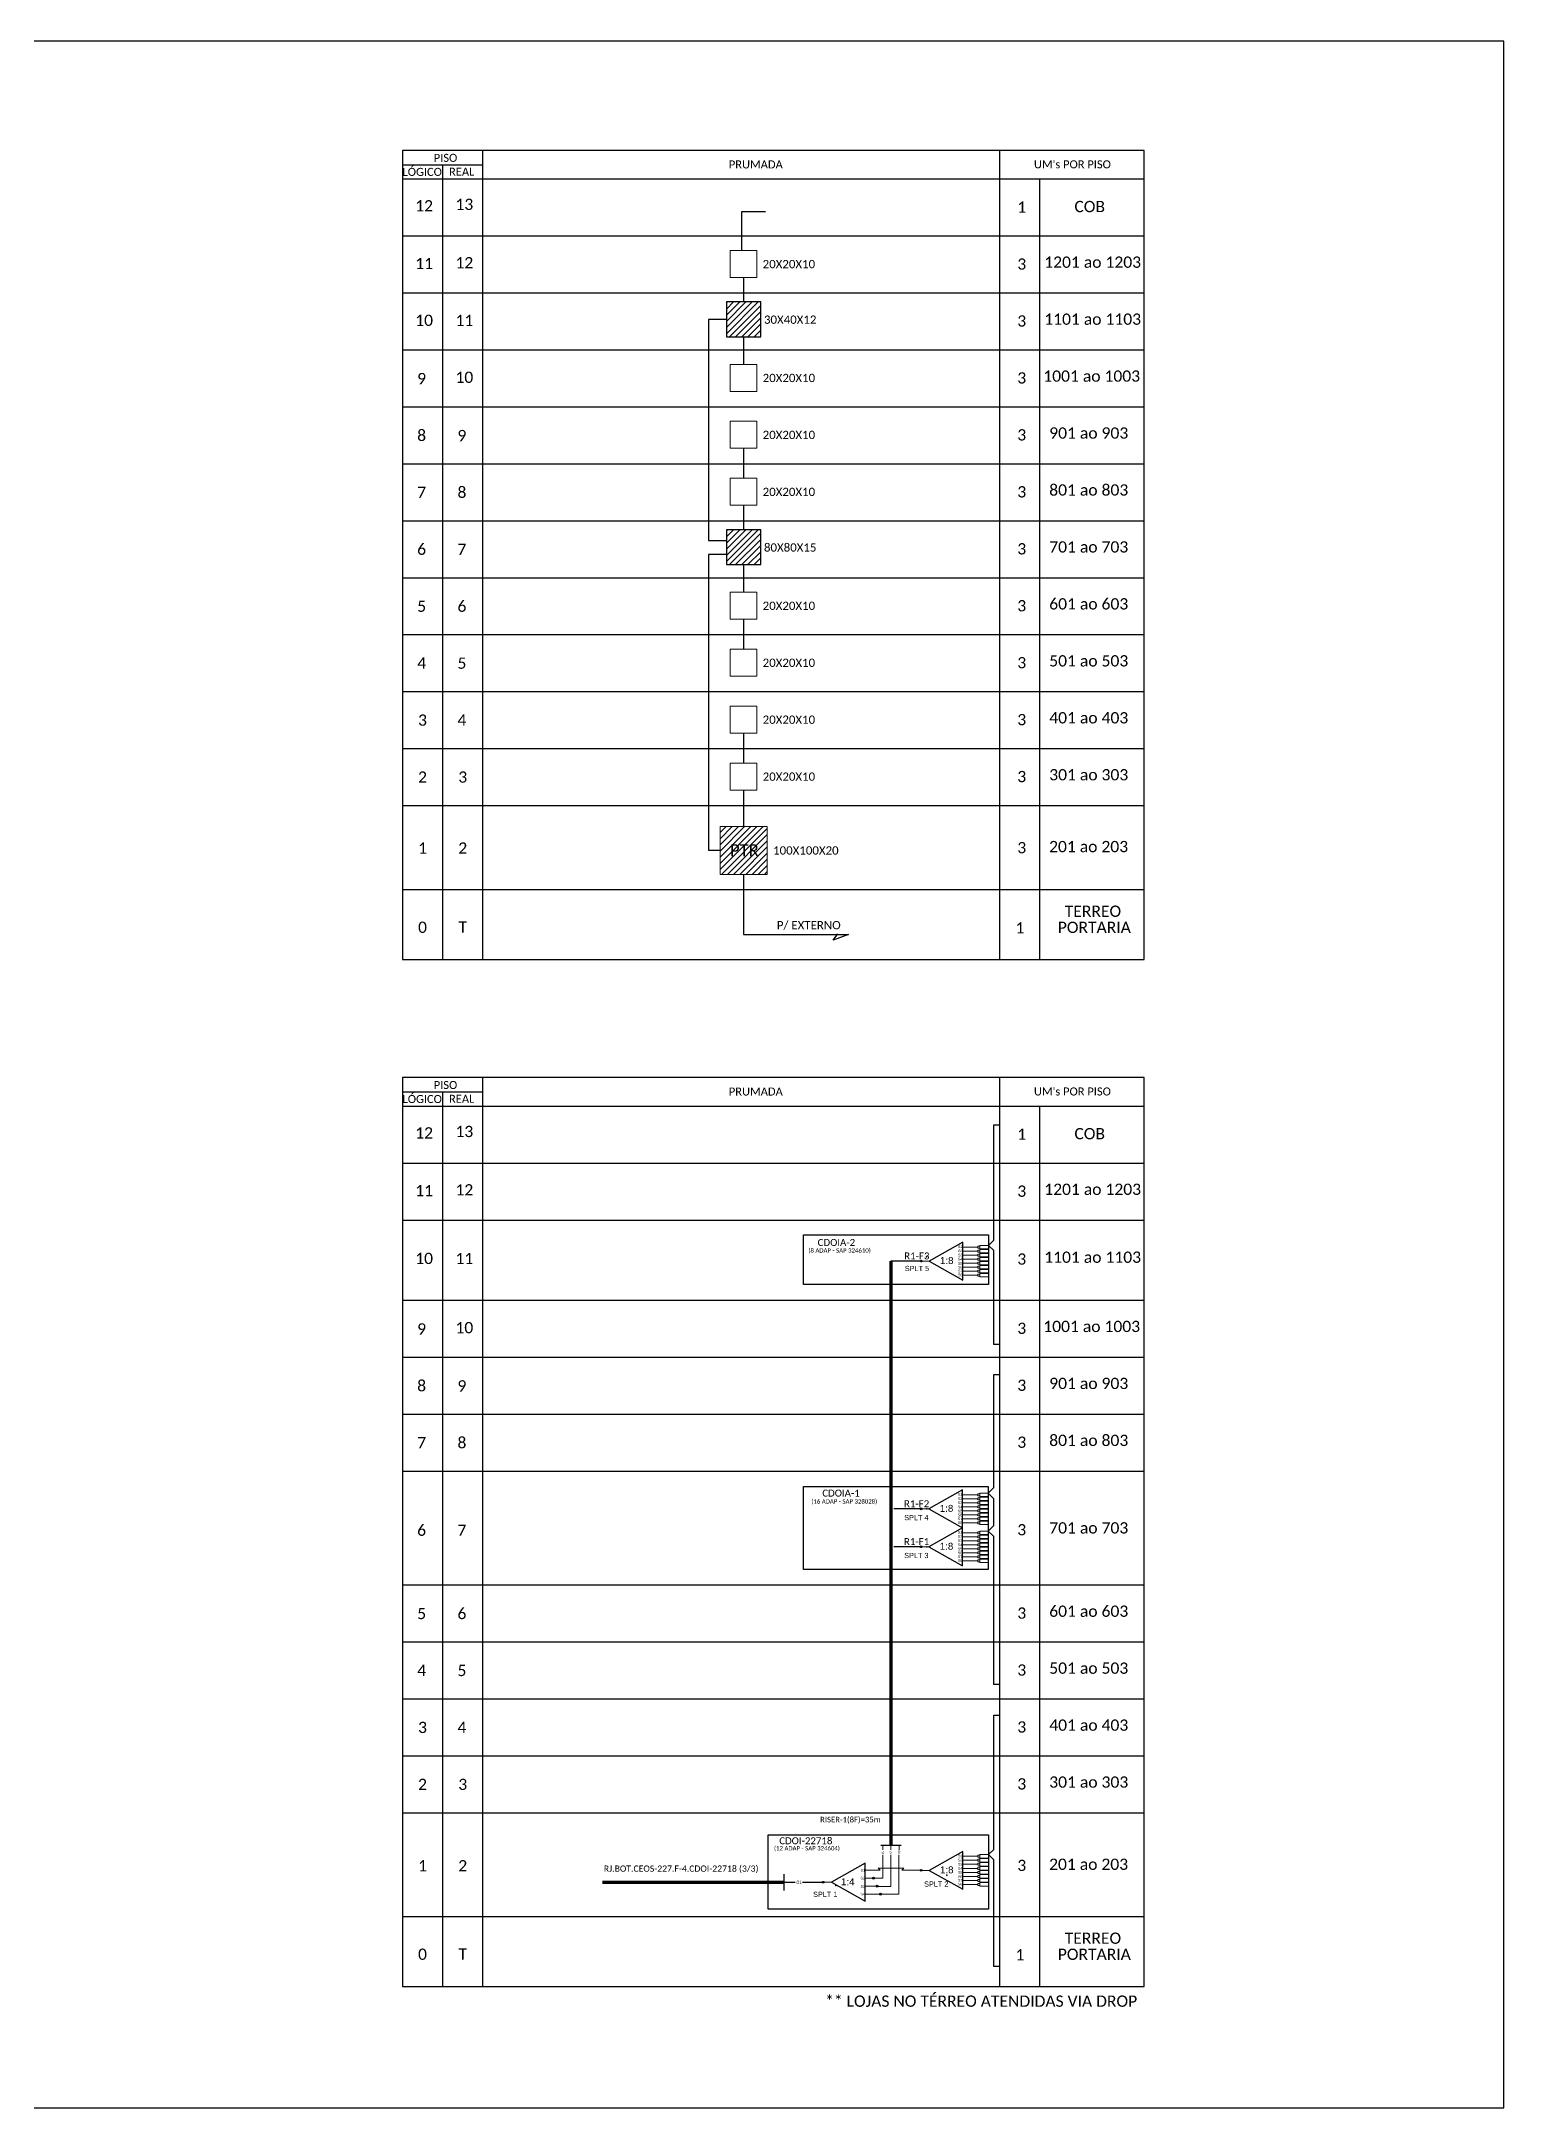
# Model space of a CAD drawing. Extents: x -4 to 837, y 1 to 595.
# Drawn here: x 417 to 837, y 1 to 595 of the extents above; entities that cross this region are included whole.
import ezdxf
from ezdxf.enums import TextEntityAlignment as Align

# ---------------------------------------------------------------- set-up
doc = ezdxf.new("R2010")
doc.units = 0
doc.styles.add('ARIAL', font='arial.ttf')
doc.styles.add('WMF-Calibri0', font='calibri.ttf')

# ---------------------------------------------------------------- blocks, each defined once
blk = doc.blocks.new('SPLT_1-8_SC-APC')
at = {"color": 1}
blk.add_lwpolyline([(-7.37, -2.1), (-17.04, -7.55), (-7.37, -13), (-7.37, -2.1)], dxfattribs=at)
at = {"color": 3, "lineweight": 0}
for points in [[(-2.99, -3.51), (-7.37, -3.51)], [(-7.37, -4.66), (-2.99, -4.66)], [(-7.37, -5.82), (-2.99, -5.82)], [(-2.41, -3.02), (-2.41, -4)], [(-2.41, -3.02), (0, -3.02)], [(-2.41, -4), (0, -4)], [(-2.41, -4.17), (-2.41, -5.16)], [(-2.41, -4.17), (0, -4.17)], [(-2.41, -5.16), (0, -5.16)], [(-2.41, -5.32), (-2.41, -6.31)], [(-2.41, -5.32), (0, -5.32)], [(-7.37, -6.97), (-2.99, -6.97)], [(-7.37, -8.12), (-2.99, -8.12)], [(-7.37, -9.28), (-2.99, -9.28)], [(-7.37, -10.43), (-2.99, -10.43)], [(-7.37, -11.58), (-2.99, -11.58)], [(-2.41, -6.31), (0, -6.31)], [(-2.41, -6.48), (-2.41, -7.46)], [(-2.41, -6.48), (0, -6.48)], [(-2.41, -7.46), (0, -7.46)], [(-2.41, -7.63), (-2.41, -8.62)], [(-2.41, -7.63), (0, -7.63)], [(-2.41, -8.62), (0, -8.62)], [(-2.41, -8.78), (-2.41, -9.77)], [(-2.41, -8.78), (0, -8.78)], [(-2.41, -9.77), (0, -9.77)], [(-2.41, -9.94), (-2.41, -10.92)], [(-2.41, -9.94), (0, -9.94)], [(-2.41, -10.92), (0, -10.92)], [(-2.41, -11.09), (-2.41, -12.08)], [(-2.41, -11.09), (0, -11.09)], [(-2.41, -12.08), (0, -12.08)]]:
    blk.add_lwpolyline(points, dxfattribs=at)
for points in [[(-2.99, -3.22), (-2.41, -3.22), (-2.41, -3.8), (-2.99, -3.8)], [(-2.99, -4.38), (-2.41, -4.38), (-2.41, -4.95), (-2.99, -4.95)], [(-2.99, -5.53), (-2.41, -5.53), (-2.41, -6.1), (-2.99, -6.1)], [(-2.99, -6.68), (-2.41, -6.68), (-2.41, -7.26), (-2.99, -7.26)], [(-2.99, -7.84), (-2.41, -7.84), (-2.41, -8.41), (-2.99, -8.41)], [(-2.99, -8.99), (-2.41, -8.99), (-2.41, -9.56), (-2.99, -9.56)], [(-2.99, -10.14), (-2.41, -10.14), (-2.41, -10.72), (-2.99, -10.72)], [(-2.99, -11.3), (-2.41, -11.3), (-2.41, -11.87), (-2.99, -11.87)]]:
    blk.add_lwpolyline(points, close=True, dxfattribs=at)
at = {"color": 1, "lineweight": 0}
blk.add_lwpolyline([(-17.04, -7.55), (-19.26, -7.55)], dxfattribs=at)
at = {"color": 1, "style": 'ARIAL'}
for s, height, p in [('S1', 0.75, (-8.74, -3.78)), ('S2', 0.75, (-8.74, -4.97)), ('S3', 0.75, (-8.74, -6.18)), ('1:8', 2, (-13.91, -8.4)), ('S4', 0.75, (-8.74, -7.36)), ('S5', 0.75, (-8.74, -8.57)), ('S6', 0.75, (-8.74, -9.69)), ('S7', 0.75, (-8.74, -10.78)), ('S8', 0.75, (-8.74, -11.9))]:
    blk.add_text(s, height=height, dxfattribs=at).set_placement(p)
blk = doc.blocks.new('SPLITTER_')
blk.add_point((0, 0))
at = {"style": 'ARIAL', "flags": 4}
blk.add_attdef('SPLT', (0, -3.26), '', height=1.5, dxfattribs=at)
blk = doc.blocks.new('SPLITTER FUTURO')
blk.add_point((0, 0))
at = {"style": 'ARIAL', "text_generation_flag": 6, "flags": 4}
for tag, p, height in [('SPLT', (-6.22, -4.1), 1.5), ('INSTAL.', (-6.25, -6.09), 1.25)]:
    blk.add_attdef(tag, p, '', height=height, rotation=180, dxfattribs=at)

msp = doc.modelspace()

# ---------------------------------------------------------------- hatches: boundary and pattern name
h = msp.add_hatch()
h.set_pattern_fill('ANSI31', color=1, scale=10, style=0)
h.set_pattern_definition([(45, (-1.6215, 122.1842), (-0.8838835, 0.8838835), [])])
h.paths.add_polyline_path([(623.57, 520.35), (613.66, 520.35), (613.66, 510.3), (623.57, 510.3)])
h.paths.add_polyline_path([(621.88, 510.5), (621.88, 515.65)], flags=16)
h = msp.add_hatch()
h.set_pattern_fill('ANSI31', color=1, scale=10, style=0)
h.set_pattern_definition([(45, (-1.6215, 56.6967), (-0.8838835, 0.8838835), [])])
h.paths.add_polyline_path([(623.57, 454.86), (613.66, 454.86), (613.66, 444.82), (623.57, 444.82)])
h.paths.add_polyline_path([(621.88, 445.01), (621.88, 450.16)], flags=16)
h = msp.add_hatch()
h.set_pattern_fill('ANSI31', color=1, scale=10, style=0)
h.set_pattern_definition([(45, (0.2049, -28.1727), (-0.8838835, 0.8838835), [])])
h.paths.add_polyline_path([(611.83, 355.79), (625.4, 355.79), (625.4, 369.55), (611.83, 369.55)])
h.paths.add_polyline_path([(613.83, 360.14), (623.91, 360.14), (623.91, 365.29), (613.83, 365.29)], flags=24)
h = msp.add_hatch(color=3)
h.dxf.hatch_style = 1
edge = h.paths.add_edge_path()
edge.add_arc((669.73, 244.62), 0.242, 0, 360)
h = msp.add_hatch(color=3)
h.dxf.hatch_style = 1
edge = h.paths.add_edge_path()
edge.add_arc((669.7, 173.4), 0.256, 0, 360)
h = msp.add_hatch(color=3)
h.dxf.hatch_style = 1
edge = h.paths.add_edge_path()
edge.add_arc((669.7, 162.5), 0.256, 0, 360)
h = msp.add_hatch(color=3)
h.dxf.hatch_style = 1
edge = h.paths.add_edge_path()
edge.add_arc((641.45, 66.06), 0.256, 0, 360)
h = msp.add_hatch(color=3)
h.dxf.hatch_style = 1
edge = h.paths.add_edge_path()
edge.add_arc((655.99, 67.24), 0.256, 0, 360)
h = msp.add_hatch(color=3)
h.dxf.hatch_style = 1
edge = h.paths.add_edge_path()
edge.add_arc((669.7, 69.49), 0.256, 0, 360)
h = msp.add_hatch(color=3)
h.dxf.hatch_style = 1
edge = h.paths.add_edge_path()
edge.add_arc((656.98, 64.92), 0.256, 0, 360)
h = msp.add_hatch(color=3)
h.dxf.hatch_style = 1
edge = h.paths.add_edge_path()
edge.add_arc((657.98, 62.62), 0.256, 0, 360)

# ---------------------------------------------------------------- linework, layer by layer
for p, q in [((837.17, 595.26), (-3.83, 595.26)), ((837.17, 1.26), (837.17, 595.26)), ((-3.83, 1.26), (837.17, 1.26))]:
    msp.add_line(p, q)
at = {"color": 3}
msp.add_line((618.61, 380.03), (618.61, 369.55), dxfattribs=at)
at = {"color": 5}
msp.add_line((669.73, 244.62), (660.98, 244.62), dxfattribs=at)
at = {"color": 0}
for points in [[(733.81, 563.91), (520.49, 563.91)], [(520.49, 559.8), (543.64, 559.8)], [(520.49, 555.69), (733.81, 555.69)], [(733.81, 297.4), (520.49, 297.4)], [(520.49, 293.28), (543.64, 293.28)], [(520.49, 289.17), (733.81, 289.17)]]:
    msp.add_lwpolyline(points, dxfattribs=at)
for points in [[(520.49, 563.91), (520.49, 331.34), (733.81, 331.34), (733.81, 563.91)], [(532.06, 559.8), (532.06, 331.34)], [(543.64, 331.34), (543.64, 563.91)], [(692.21, 563.91), (692.21, 331.34)], [(703.79, 331.34), (703.79, 555.69)], [(520.49, 539.32), (733.81, 539.32)], [(520.49, 522.94), (733.81, 522.94)], [(520.49, 506.57), (733.81, 506.57)], [(520.49, 490.2), (733.81, 490.2)], [(520.49, 473.83), (733.81, 473.83)], [(520.49, 457.46), (733.81, 457.46)], [(520.49, 441.08), (733.81, 441.08)], [(520.49, 424.71), (733.81, 424.71)], [(520.49, 408.34), (733.81, 408.34)], [(520.49, 391.97), (733.81, 391.97)], [(520.49, 375.6), (733.81, 375.6)], [(520.49, 351.41), (733.81, 351.41)], [(520.49, 297.4), (520.49, 36.12), (733.81, 36.12), (733.81, 297.4)], [(543.64, 36.12), (543.64, 297.4)], [(692.21, 297.4), (692.21, 36.12)], [(532.06, 293.28), (532.06, 36.12)], [(703.79, 36.12), (703.79, 289.17)], [(520.49, 272.8), (733.81, 272.8)], [(520.49, 256.43), (733.81, 256.43)], [(520.49, 233.38), (733.81, 233.38)], [(520.49, 217), (733.81, 217)], [(520.49, 200.63), (733.81, 200.63)], [(520.49, 184.26), (733.81, 184.26)], [(520.49, 151.52), (733.81, 151.52)], [(520.49, 135.14), (733.81, 135.14)], [(520.49, 118.77), (733.81, 118.77)], [(520.49, 102.4), (733.81, 102.4)], [(520.49, 86.03), (733.81, 86.03)], [(520.49, 56.2), (733.81, 56.2)]]:
    msp.add_lwpolyline(points)
at = {"color": 3}
for points in [[(618.07, 535.14), (618.07, 546.38), (624.92, 546.38)], [(618.62, 527.37), (618.62, 520.35)], [(613.66, 515.32), (608.54, 515.32), (608.54, 451.72), (613.66, 451.72)], [(618.62, 510.3), (618.62, 502.4)], [(618.62, 478.26), (618.62, 469.66)], [(618.61, 461.89), (618.62, 454.86)], [(613.66, 447.7), (608.54, 447.7), (608.54, 362.72), (611.83, 362.72)], [(618.62, 444.82), (618.62, 436.91)], [(618.62, 429.14), (618.62, 420.54)], [(618.62, 396.4), (618.62, 387.8)], [(692.21, 220.61), (690.56, 220.61), (690.56, 247.64), (688.99, 249.15), (690.56, 250.66), (690.56, 283.83), (692.21, 283.83)], [(692.16, 211.88), (690.51, 211.88), (690.5, 179.43), (688.93, 177.93), (690.5, 176.42), (690.5, 168.54), (688.93, 167.03), (690.5, 165.52), (690.5, 123.04), (692.15, 123.04)], [(692.21, 41.86), (690.56, 41.86), (690.56, 72.51), (688.99, 74.02), (690.56, 75.52), (690.56, 114.11), (692.21, 114.11)], [(630.3, 66.06), (633.46, 66.06)], [(635.53, 66.06), (641.45, 66.06)]]:
    msp.add_lwpolyline(points, dxfattribs=at)
at = {"lineweight": 0}
for points in [[(622.44, 535.14), (614.78, 535.14), (614.78, 527.37), (622.44, 527.37)], [(622.44, 502.4), (614.78, 502.4), (614.78, 494.63), (622.44, 494.63)], [(622.44, 486.03), (614.78, 486.03), (614.78, 478.26), (622.44, 478.26)], [(622.44, 469.66), (614.78, 469.66), (614.78, 461.89), (622.44, 461.89)], [(622.44, 436.91), (614.78, 436.91), (614.78, 429.14), (622.44, 429.14)], [(622.44, 420.54), (614.78, 420.54), (614.78, 412.77), (622.44, 412.77)], [(622.44, 404.17), (614.78, 404.17), (614.78, 396.4), (622.44, 396.4)], [(622.44, 387.8), (614.78, 387.8), (614.78, 380.03), (622.44, 380.03)]]:
    msp.add_lwpolyline(points, close=True, dxfattribs=at)
at = {"color": 1}
for points in [[(623.57, 520.35), (613.66, 520.35), (613.66, 510.3), (623.57, 510.3)], [(623.57, 454.86), (613.66, 454.86), (613.66, 444.82), (623.57, 444.82)], [(635.86, 252.17), (688.99, 252.17), (688.99, 237.85), (635.86, 237.85)], [(635.8, 179.82), (688.93, 179.82), (688.93, 155.93), (635.8, 155.93)], [(625.66, 79.73), (688.99, 79.73), (688.99, 58.31), (625.66, 58.31)]]:
    msp.add_lwpolyline(points, close=True, dxfattribs=at)
at = {"color": 1, "lineweight": 0}
msp.add_lwpolyline([(611.83, 369.55), (625.4, 369.55), (625.4, 355.79), (611.83, 355.79)], close=True, dxfattribs=at)
at = {"color": 1}
for points in [[(618.61, 355.79), (618.61, 338.51), (648.75, 338.51)], [(644.34, 336.91), (645.74, 338.74)], [(648.75, 338.51), (644.34, 336.91)], [(653.6, 71.51), (643.93, 66.06), (653.6, 60.61), (653.6, 71.51)], [(630.3, 63.66), (630.3, 68.37)]]:
    msp.add_lwpolyline(points, dxfattribs=at)
at = {"color": 5, "const_width": 1}
msp.add_lwpolyline([(660.98, 244.62), (660.98, 76.69), (660.98, 76.69), (660.98, 76.69)], dxfattribs=at)
at = {"color": 5}
for points in [[(669.67, 173.4), (661.83, 173.4)], [(669.67, 162.5), (661.83, 162.5)], [(658.07, 76.69), (663.89, 76.69)]]:
    msp.add_lwpolyline(points, dxfattribs=at)
at = {"color": 5, "lineweight": 0}
for points in [[(656.23, 67.2), (658.67, 67.2), (658.67, 73.92)], [(658.21, 62.62), (663.29, 62.62), (663.29, 73.98)], [(658.67, 76.66), (658.67, 75.34)], [(660.98, 76.69), (660.98, 75.37)], [(660.98, 73.95), (660.98, 64.88)], [(663.3, 76.69), (663.3, 75.4)], [(657.21, 64.88), (660.98, 64.88)]]:
    msp.add_lwpolyline(points, dxfattribs=at)
at = {"color": 1, "const_width": 1}
msp.add_lwpolyline([(577.94, 66.06), (630.3, 66.06)], dxfattribs=at)
at = {"color": 1, "lineweight": 0}
msp.add_lwpolyline([(643.93, 66.06), (641.71, 66.06)], dxfattribs=at)
at = {"color": 7, "lineweight": 0}
for points in [[(653.6, 69.49), (657.85, 69.49)], [(653.6, 67.24), (655.99, 67.24)], [(657.85, 69.49), (657.3, 70.11), (660.98, 70.11)], [(664.11, 69.49), (664.67, 70.11), (660.98, 70.11)], [(664.11, 69.49), (669.44, 69.49)], [(653.6, 64.92), (656.98, 64.92)], [(653.6, 62.62), (657.98, 62.62)]]:
    msp.add_lwpolyline(points, dxfattribs=at)
at = {"color": 3}
for centre, radius in [((669.73, 244.62), 0.242), ((669.7, 173.4), 0.256), ((669.7, 162.5), 0.256), ((641.45, 66.06), 0.256), ((655.99, 67.24), 0.256), ((669.7, 69.49), 0.256), ((656.98, 64.92), 0.256), ((657.98, 62.62), 0.256)]:
    msp.add_circle(centre, radius, dxfattribs=at)

# ---------------------------------------------------------------- block references
for p in [(688.99, 252.17), (688.93, 180.94), (688.93, 170.05), (688.99, 77.03)]:
    msp.add_blockref('SPLT_1-8_SC-APC', p, dxfattribs=at)
ref = msp.add_blockref('SPLITTER FUTURO', (671.2, 245.84))
ref.add_attrib('SPLT', 'SPLT 5', (664.97, 241.74), dxfattribs={"height": 1.5, "rotation": 180, "style": 'ARIAL', "text_generation_flag": 6})
ref = msp.add_blockref('SPLITTER_', (671.32, 173.4), dxfattribs=dict(xscale=-1))
ref.add_attrib('SPLT', 'SPLT 4', (664.79, 170.14), dxfattribs={"height": 1.5, "style": 'ARIAL'})
ref = msp.add_blockref('SPLITTER_', (671.32, 162.5), dxfattribs=dict(xscale=-1))
ref.add_attrib('SPLT', 'SPLT 3', (664.79, 159.24), dxfattribs={"height": 1.5, "style": 'ARIAL'})
ref = msp.add_blockref('SPLITTER_', (677.04, 68.06), dxfattribs=dict(xscale=-1))
ref.add_attrib('SPLT', 'SPLT 2', (670.51, 64.8), dxfattribs={"height": 1.5, "style": 'ARIAL'})
ref = msp.add_blockref('SPLITTER_', (645.12, 65.1), dxfattribs=dict(xscale=-1))
ref.add_attrib('SPLT', 'SPLT 1', (638.59, 61.83), dxfattribs={"height": 1.5, "style": 'ARIAL'})

# ---------------------------------------------------------------- texts
at = {"color": 0, "style": 'WMF-Calibri0'}
for s, p in [('  LÓGICO', (518.91, 556.58)), ('     PISO', (525.45, 560.61)), ('    REAL', (530.67, 556.63)), ('PRUMADA', (614.36, 558.72)), ("UM's POR PISO", (702.1, 558.75)), ('  LÓGICO', (518.91, 290.06)), ('     PISO', (525.45, 294.09)), ('    REAL', (530.67, 290.12)), ('PRUMADA', (614.36, 292.21)), ("UM's POR PISO", (702.1, 292.23))]:
    msp.add_text(s, height=2.3, dxfattribs=at).set_placement(p)
at = {"color": 7, "style": 'WMF-Calibri0'}
for s, p in [('12', (526.74, 547.98)), ('13', (538.31, 548.4)), ('11', (526.74, 531.39)), ('12', (538.31, 531.61)), ('10', (526.74, 515.06)), ('11', (538.31, 515.02)), ('10', (538.31, 498.69)), ('12', (526.74, 281.47)), ('13', (538.31, 281.89)), ('11', (526.74, 264.88)), ('12', (538.31, 265.1)), ('10', (526.74, 245.4)), ('11', (538.31, 245.36)), ('10', (538.31, 225.49))]:
    msp.add_text(s, height=3.24, dxfattribs=at).set_placement(p, align=Align.MIDDLE_CENTER)
for s, height, p in [('COB', 3.24, (713.74, 546.15)), ('20X20X10', 2.373, (624.09, 530.04)), ('1201 ao 1203', 3.24, (705.06, 530.16)), ('1101 ao 1103', 3.24, (705.06, 513.78)), ('30X40X12', 2.373, (624.46, 514.06)), ('20X20X10', 2.373, (624.09, 497.3)), ('1001 ao 1003', 3.24, (704.78, 497.41)), ('20X20X10', 2.373, (624.09, 480.93)), ('901 ao 903', 3.24, (706.49, 481.04)), ('20X20X10', 2.373, (624.09, 464.56)), ('801 ao 803', 3.24, (706.49, 464.67)), ('701 ao 703', 3.24, (706.49, 448.3)), ('80X80X15', 2.373, (624.46, 448.57)), ('20X20X10', 2.373, (624.09, 431.81)), ('601 ao 603', 3.24, (706.49, 431.93)), ('20X20X10', 2.373, (624.09, 415.44)), ('501 ao 503', 3.24, (706.49, 415.55)), ('20X20X10', 2.373, (624.09, 399.07)), ('401 ao 403', 3.24, (706.49, 399.18)), ('20X20X10', 2.373, (624.09, 382.7)), ('301 ao 303', 3.24, (706.49, 382.81)), ('PTR', 3.433, (614.69, 361.02)), ('100X100X20', 2.373, (627.09, 361.48)), ('201 ao 203', 3.24, (706.45, 362.16)), ('TERREO', 3.24, (710.95, 343.58)), ('P/ EXTERNO', 2.373, (628.17, 340)), ('PORTARIA', 3.24, (708.95, 338.95)), ('COB', 3.24, (713.74, 279.63)), ('1201 ao 1203', 3.24, (705.06, 263.64)), ('1101 ao 1103', 3.24, (705.06, 244.12)), ('1001 ao 1003', 3.24, (704.78, 224.22)), ('901 ao 903', 3.24, (706.49, 207.84)), ('801 ao 803', 3.24, (706.49, 191.47)), ('701 ao 703', 3.24, (706.49, 166.31)), ('601 ao 603', 3.24, (706.49, 142.36)), ('501 ao 503', 3.24, (706.49, 125.99)), ('401 ao 403', 3.24, (706.49, 109.61)), ('301 ao 303', 3.24, (706.49, 93.24)), ('201 ao 203', 3.24, (706.45, 69.61)), ('TERREO', 3.24, (710.95, 48.36)), ('PORTARIA', 3.24, (708.95, 43.74))]:
    msp.add_text(s, height=height, dxfattribs=at).set_placement(p)
at = {"color": 1}
for s, height, style, p in [('CDOIA-2', 2, 'WMF-Calibri0', (639.91, 248.97)), ('CDOIA-1', 2, 'WMF-Calibri0', (641.24, 176.92)), ('CDOI-22718', 2, 'WMF-Calibri0', (628.86, 76.98)), ('1:4', 2, 'ARIAL', (646.62, 65.21)), ('S1', 0.75, 'ARIAL', (652.23, 69.13)), ('S2', 0.75, 'ARIAL', (652.23, 66.88)), ('S3', 0.75, 'ARIAL', (652.23, 64.52)), ('S4', 0.75, 'ARIAL', (652.23, 62.26))]:
    msp.add_text(s, height=height, dxfattribs=dict(at, style=style)).set_placement(p)
at = {"color": 1, "style": 'WMF-Calibri0'}
for s, p in [('(8 ADAP - SAP 324610)', (646.21, 247.05)), ('(16 ADAP - SAP 328028)', (647.55, 174.91)), ('(12 ADAP - SAP 324604)', (636.82, 75.21))]:
    msp.add_text(s, height=1.25, dxfattribs=at).set_placement(p, align=Align.CENTER)
at = {"color": 5, "style": 'WMF-Calibri0'}
for s, height, p in [('R1-F3', 2, (664.8, 245.1)), ('R1-F2', 2, (664.74, 173.87)), ('R1-F1', 2, (664.74, 162.98)), ('RISER-1(8F)=35m', 1.6, (640.61, 83.27))]:
    msp.add_text(s, height=height, dxfattribs=at).set_placement(p)
at = {"style": 'ARIAL'}
for s, p in [('01', (658.59, 74.6)), ('02', (660.9, 74.63)), ('03', (663.32, 74.69))]:
    msp.add_text(s, height=0.617, rotation=90, dxfattribs=at).set_placement(p, align=Align.MIDDLE_CENTER)
at = {"color": 1, "style": 'WMF-Calibri0'}
msp.add_text('RJ.BOT.CEOS-227.F-4.CDOI-22718 (3/3)', height=1.7898, dxfattribs=at).set_placement((600.65, 69.98, 3.73), align=Align.MIDDLE_CENTER)
at = {"style": 'ARIAL'}
msp.add_text('01', height=1, dxfattribs=at).set_placement((634.59, 66.06), align=Align.MIDDLE_CENTER)
at = {"color": 10, "style": 'WMF-Calibri0'}
msp.add_text('** LOJAS NO TÉRREO ATENDIDAS VIA DROP', height=3.24, dxfattribs=at).set_placement((642.06, 30.26))
at = {"color": 7, "style": 'WMF-Calibri0'}
for tag, flags, p in [('1', 4, (698.59, 547.62)), ('3', 4, (698.59, 531.24)), ('3', 4, (698.59, 514.87)), ('9', 4, (526.03, 498.3)), ('3', 4, (698.59, 498.5)), ('8', 4, (526.03, 482)), ('9', 4, (537.61, 481.93)), ('3', 4, (698.59, 482.13)), ('7', 4, (526.03, 465.63)), ('8', 4, (537.61, 465.63)), ('3', 4, (698.59, 465.76)), ('6', 4, (526.03, 449.26)), ('7', 4, (537.61, 449.26)), ('3', 4, (698.59, 449.38)), ('5', 4, (526.03, 432.88)), ('6', 4, (537.61, 432.88)), ('3', 4, (698.59, 433.01)), ('4', 4, (526.03, 416.51)), ('5', 4, (537.61, 416.51)), ('3', 4, (698.59, 416.64)), ('3', 4, (526.28, 400.14)), ('4', 4, (537.61, 400.14)), ('3', 4, (698.59, 400.27)), ('2', 4, (526.28, 383.77)), ('3', 4, (537.85, 383.77)), ('3', 4, (698.59, 383.9)), ('1', 4, (526.28, 363.33)), ('2', 4, (537.85, 363.35)), ('3', 4, (698.59, 363.46)), ('0', 4, (526.28, 340.59)), ('T', 12, (537.85, 340.63)), ('1', 4, (698.07, 340.42)), ('1', 4, (698.59, 281.1)), ('3', 4, (698.59, 264.73)), ('3', 4, (698.59, 245.21)), ('9', 4, (526.03, 225.11)), ('3', 4, (698.59, 225.3)), ('8', 4, (526.03, 208.8)), ('9', 4, (537.61, 208.74)), ('3', 4, (698.59, 208.93)), ('7', 4, (526.03, 192.43)), ('8', 4, (537.61, 192.43)), ('3', 4, (698.59, 192.56)), ('6', 4, (526.03, 167.27)), ('7', 4, (537.61, 167.27)), ('3', 4, (698.59, 167.4)), ('5', 4, (526.03, 143.32)), ('6', 4, (537.61, 143.32)), ('3', 4, (698.59, 143.44)), ('4', 4, (526.03, 126.94)), ('5', 4, (537.61, 126.94)), ('3', 4, (698.59, 127.07)), ('3', 4, (526.28, 110.57)), ('4', 4, (537.61, 110.57)), ('3', 4, (698.59, 110.7)), ('2', 4, (526.28, 94.2)), ('3', 4, (537.85, 94.2)), ('3', 4, (698.59, 94.33)), ('1', 4, (526.28, 70.78)), ('2', 4, (537.85, 70.8)), ('3', 4, (698.59, 70.91)), ('0', 4, (526.28, 45.37)), ('T', 12, (537.85, 45.41)), ('1', 4, (698.07, 45.21))]:
    msp.add_attdef(tag, text='XX', height=3.24, dxfattribs=dict(at, flags=flags)).set_placement(p, align=Align.MIDDLE_CENTER)

doc.saveas('drawing.dxf')
